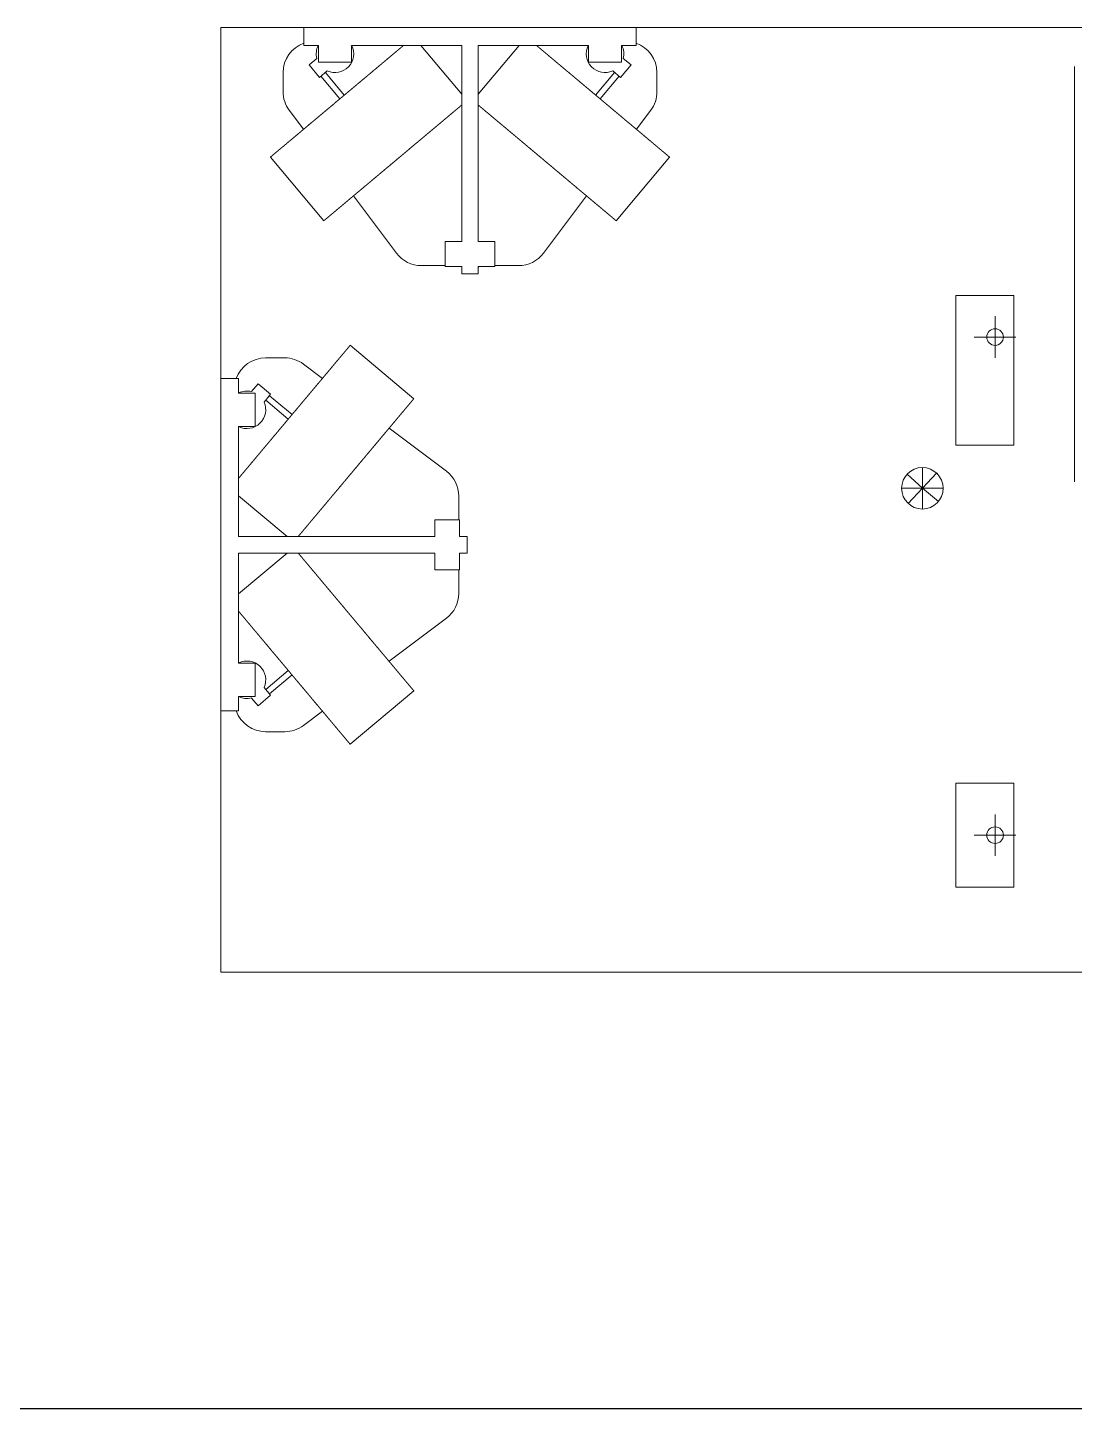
# Model space of a CAD drawing. Header units: millimetres. Extents: x 3056 to 110866, y 16649 to 58349.
# Drawn here: x 48991 to 51511, y 16649 to 19973 of the extents above; entities that cross this region are included whole.
import ezdxf

# ---------------------------------------------------------------- set-up
doc = ezdxf.new("R2010")
doc.units = ezdxf.units.MM
doc.layers.add('1', color=7, linetype='Continuous', true_color=0xffffff)

msp = doc.modelspace()

# ---------------------------------------------------------------- linework, layer by layer
at = {"layer": '1', "color": 80, "linetype": 'Continuous', "lineweight": 13}
for p, q in [((49456.5, 17699.3), (49456.5, 19973.3)), ((49456.5, 17699.3), (49456.5, 19973.3)), ((49456.5, 19973.3), (55083.5, 19973.3)), ((49456.5, 19973.3), (55083.5, 19973.3)), ((49656.5, 19973.3), (49656.5, 19930.3)), ((50456.5, 19973.3), (50456.5, 19930.3)), ((49656.5, 19930.3), (49691.5, 19930.3)), ((49691.5, 19930.3), (49691.5, 19890.3)), ((49771.5, 19930.3), (50036.5, 19930.3)), ((49771.5, 19930.3), (49771.5, 19890.3)), ((50036.5, 19813.2), (49938.2, 19930.3)), ((50036.5, 19930.3), (50036.5, 19458.3)), ((50076.5, 19930.3), (50076.5, 19458.3)), ((50174.7, 19930.3), (50076.5, 19813.2)), ((50076.5, 19930.3), (50341.5, 19930.3)), ((50341.5, 19930.3), (50341.5, 19890.3)), ((50421.5, 19930.3), (50421.5, 19890.3)), ((50421.5, 19930.3), (50456.5, 19930.3)), ((49687.6, 19899.1), (49668.9, 19883.4)), ((49694.1, 19853.3), (49668.9, 19883.4)), ((49771.5, 19890.3), (49691.5, 19890.3)), ((50421.5, 19890.3), (50341.5, 19890.3)), ((50418.8, 19853.3), (50444.1, 19883.4)), ((50425.3, 19899.1), (50444.1, 19883.4)), ((49606.5, 19819.3), (49606.5, 19865.3)), ((49712.9, 19869), (49694.1, 19853.3)), ((49697.6, 19856.2), (49743.2, 19801.8)), ((49753.9, 19810.8), (49708.3, 19865.2)), ((50404.7, 19865.2), (50359, 19810.8)), ((50369.7, 19801.8), (50415.4, 19856.2)), ((50400.1, 19869), (50418.8, 19853.3)), ((50506.5, 19865.3), (50506.5, 19819.3)), ((49621.5, 19774.3), (49655.8, 19728.5)), ((50457.1, 19728.5), (50491.5, 19774.3)), ((49576.2, 19661.7), (49704.8, 19508.5)), ((50408.2, 19508.5), (50536.7, 19661.7)), ((49776, 19568.3), (49879.5, 19430.3)), ((50233.5, 19430.3), (50336.9, 19568.3)), ((49996.5, 19458.3), (49996.5, 19398.3)), ((50036.5, 19458.3), (49996.5, 19458.3)), ((50076.5, 19458.3), (50116.5, 19458.3)), ((50116.5, 19458.3), (50116.5, 19398.3)), ((49996.5, 19400.3), (49939.5, 19400.3)), ((50036.5, 19398.3), (49996.5, 19398.3)), ((50036.5, 19398.3), (50036.5, 19380.3)), ((50076.5, 19380.3), (50036.5, 19380.3)), ((50076.5, 19398.3), (50116.5, 19398.3)), ((50076.5, 19398.3), (50076.5, 19380.3)), ((50076.7, 19395.6), (50076.5, 19395.6)), ((50076.7, 19395.6), (50076.7, 19398.3)), ((50173.5, 19400.3), (50116.5, 19400.3)), ((51226, 19328.3), (51226, 18968.3)), ((51366, 19328.3), (51226, 19328.3)), ((51366, 18968.3), (51366, 19328.3)), ((51320.5, 19278.3), (51320.5, 19178.3)), ((51270.5, 19228.3), (51370.5, 19228.3)), ((49921.3, 19080), (49768.1, 19208.6)), ((49564.5, 19178.3), (49610.5, 19178.3)), ((49701.3, 19128.9), (49655.5, 19163.3)), ((49456.5, 19128.3), (49499.5, 19128.3)), ((49499.5, 19093.3), (49499.5, 19128.3)), ((49530.6, 19097.2), (49546.4, 19115.9)), ((49576.5, 19090.7), (49546.4, 19115.9)), ((49499.5, 19093.3), (49539.5, 19093.3)), ((49539.5, 19093.3), (49539.5, 19013.3)), ((49560.7, 19071.9), (49576.5, 19090.7)), ((49628, 19041.6), (49573.6, 19087.2)), ((49564.6, 19076.5), (49619, 19030.8)), ((49499.5, 19013.3), (49539.5, 19013.3)), ((49499.5, 18748.3), (49499.5, 19013.3)), ((49999.5, 18905.3), (49861.5, 19008.8)), ((51226, 18968.3), (51366, 18968.3)), ((51145.5, 18864.3), (51145.5, 18914.3)), ((51145.5, 18864.3), (51109.1, 18898.6)), ((51145.5, 18864.3), (51179.8, 18900.7)), ((51145.5, 18864.3), (51095.5, 18864.3)), ((51145.5, 18864.3), (51111.1, 18827.9)), ((51145.5, 18864.3), (51184.3, 18832.8)), ((51145.5, 18864.3), (51145.5, 18814.3)), ((51145.5, 18864.3), (51195.5, 18864.3)), ((49499.5, 18846.5), (49616.5, 18748.3)), ((50029.5, 18845.3), (50029.5, 18788.3)), ((49971.5, 18788.3), (50031.5, 18788.3)), ((49971.5, 18748.3), (49971.5, 18788.3)), ((50031.5, 18748.3), (50031.5, 18788.3)), ((49499.5, 18748.3), (49971.5, 18748.3)), ((50034.1, 18748.6), (50031.5, 18748.5)), ((50031.5, 18748.3), (50049.5, 18748.3)), ((50034.1, 18748.6), (50034.1, 18748.3)), ((50049.5, 18748.3), (50049.5, 18708.3)), ((49499.5, 18443.3), (49499.5, 18708.3)), ((49616.5, 18708.3), (49499.5, 18610.1)), ((49499.5, 18708.3), (49971.5, 18708.3)), ((49971.5, 18708.3), (49971.5, 18668.3)), ((50031.5, 18708.3), (50049.5, 18708.3)), ((50031.5, 18708.3), (50031.5, 18668.3)), ((49971.5, 18668.3), (50031.5, 18668.3)), ((50029.5, 18668.3), (50029.5, 18611.3)), ((49861.5, 18447.8), (49999.5, 18551.3)), ((49499.5, 18443.3), (49539.5, 18443.3)), ((49539.5, 18443.3), (49539.5, 18363.3)), ((49619, 18425.8), (49564.6, 18380.1)), ((49573.6, 18369.4), (49628, 18415)), ((49560.7, 18384.7), (49576.5, 18365.9)), ((49499.5, 18363.3), (49539.5, 18363.3)), ((49499.5, 18328.3), (49499.5, 18363.3)), ((49530.6, 18359.4), (49546.4, 18340.7)), ((49576.5, 18365.9), (49546.4, 18340.7)), ((49768.1, 18248), (49921.3, 18376.6)), ((49456.5, 18328.3), (49499.5, 18328.3)), ((49655.5, 18293.3), (49701.3, 18327.7)), ((49610.5, 18278.3), (49564.5, 18278.3)), ((51226, 18154.3), (51226, 17904.3)), ((51366, 18154.3), (51226, 18154.3)), ((51366, 17904.3), (51366, 18154.3)), ((51320.5, 18079.3), (51320.5, 17979.3)), ((51270.5, 18029.3), (51370.5, 18029.3)), ((51226, 17904.3), (51366, 17904.3)), ((55083.5, 17699.3), (49456.5, 17699.3)), ((55083.5, 17699.3), (49456.5, 17699.3))]:
    msp.add_line(p, q, dxfattribs=at)
at = {"layer": '1', "color": 143, "linetype": 'Continuous', "lineweight": 25}
msp.add_line((3056.5, 16649.3), (110866.5, 16649.3), dxfattribs=at)
at = {"layer": '1', "color": 143, "linetype": 'Continuous', "lineweight": 13}
msp.add_line((110866.5, 16649.3), (3056.5, 16649.3), dxfattribs=at)
at = {"layer": '1', "color": 43, "linetype": 'Continuous', "lineweight": 13}
msp.add_line((110866.5, 16649.3), (3056.5, 16649.3), dxfattribs=at)
msp.add_line((110866.5, 16649.3), (3056.5, 16649.3), dxfattribs=at)
at = {"layer": '1', "color": 43, "linetype": 'Continuous', "lineweight": 25}
msp.add_line((3056.5, 16649.3), (110866.5, 16649.3), dxfattribs=at)
msp.add_line((3056.5, 16649.3), (110866.5, 16649.3), dxfattribs=at)
at = {"layer": '1', "color": 80, "linetype": 'Continuous', "lineweight": 13}
for centre, radius in [((51320.5, 19228.3), 20), ((51145.5, 18864.3), 50), ((51320.5, 18029.3), 20)]:
    msp.add_circle(centre, radius, dxfattribs=at)
for centre, radius, start, end in [((49681.5, 19865.3), 75, 109.4723, 180), ((49731.5, 19910.3), 45.2, 153.7683, 194.2622), ((49731.5, 19910.3), 45.2, 245.7378, 26.2321), ((50381.5, 19910.3), 45.2, 153.7679, 294.2622), ((50381.5, 19910.3), 45.2, 345.7378, 26.2317), ((50431.5, 19865.3), 75, 0, 70.5277), ((49681.5, 19819.3), 75, 180, 216.8699), ((50431.5, 19819.3), 75, 323.1301, 0), ((49939.5, 19475.3), 75, 216.8699, 270), ((50173.5, 19475.3), 75, 270, 323.1301), ((49564.5, 19103.3), 75, 90, 160.5277), ((49610.5, 19103.3), 75, 53.1301, 90), ((49519.5, 19053.3), 45.2, 75.7378, 116.2317), ((49519.5, 19053.3), 45.2, 243.7679, 24.2622), ((49954.5, 18845.3), 75, 0, 53.1301), ((49954.5, 18611.3), 75, 306.8699, 360), ((49519.5, 18403.3), 45.2, 335.7378, 116.2321), ((49519.5, 18403.3), 45.2, 243.7683, 284.2622), ((49564.5, 18353.3), 75, 199.4723, 270), ((49610.5, 18353.3), 75, 270, 306.8699)]:
    msp.add_arc(centre, radius, start, end, dxfattribs=at)
for points, knots in [([(49896.3, 19930.3), (49894.9, 19929.1), (49893.6, 19928), (49892.1, 19926.8), (49890.7, 19925.6), (49889.2, 19924.3), (49886.1, 19921.7), (49884.5, 19920.4), (49882.9, 19919), (49881.3, 19917.7), (49877.9, 19914.8), (49874.4, 19911.9), (49872.6, 19910.4), (49870.8, 19908.8), (49868.9, 19907.3), (49867, 19905.7), (49865.1, 19904.1), (49863.2, 19902.5), (49859.2, 19899.2), (49855.2, 19895.8), (49853.1, 19894), (49851.1, 19892.3), (49848.9, 19890.5), (49846.8, 19888.8), (49842.5, 19885.1), (49840.3, 19883.3), (49835.8, 19879.5), (49833.6, 19877.6), (49829, 19873.8), (49826.7, 19871.9), (49822, 19867.9), (49817.3, 19863.9), (49814.9, 19861.9), (49812.4, 19859.9), (49810, 19857.9), (49807.6, 19855.8), (49805.1, 19853.8), (49800.2, 19849.6), (49795.2, 19845.4), (49790.2, 19841.2), (49787.6, 19839.1), (49785.1, 19836.9), (49780, 19832.7), (49777.4, 19830.5), (49774.8, 19828.3), (49769.7, 19824), (49767.1, 19821.8), (49764.5, 19819.7), (49759.3, 19815.3), (49754.1, 19810.9), (49751.5, 19808.7), (49748.9, 19806.6), (49746.3, 19804.4), (49743.7, 19802.2), (49738.4, 19797.8), (49733.2, 19793.5), (49728.1, 19789.1), (49722.9, 19784.8), (49720.3, 19782.6), (49717.8, 19780.5), (49715.2, 19778.3), (49710.1, 19774), (49705, 19769.8), (49700, 19765.6), (49697.5, 19763.5), (49692.6, 19759.3), (49690.1, 19757.3), (49687.7, 19755.2), (49682.8, 19751.1), (49680.4, 19749.1), (49678, 19747.1), (49673.3, 19743.2), (49668.6, 19739.2), (49666.4, 19737.3), (49664.1, 19735.4), (49659.6, 19731.6), (49657.4, 19729.8), (49655.1, 19727.9), (49650.8, 19724.3), (49648.7, 19722.5), (49646.6, 19720.7), (49644.5, 19719), (49642.4, 19717.2), (49638.3, 19713.8), (49634.4, 19710.5), (49630.5, 19707.3), (49628.7, 19705.7), (49626.8, 19704.1), (49625, 19702.6), (49621.4, 19699.6), (49619.6, 19698.1), (49616.2, 19695.3), (49613, 19692.5), (49611.4, 19691.2), (49608.3, 19688.6), (49606.8, 19687.3), (49603.9, 19684.9), (49602.5, 19683.7), (49601.1, 19682.6), (49599.8, 19681.5), (49598.5, 19680.4), (49596, 19678.3), (49594.8, 19677.3), (49593.6, 19676.3), (49591.4, 19674.4), (49590.4, 19673.6), (49589.4, 19672.7), (49588.4, 19671.9), (49587.4, 19671.1), (49585.7, 19669.6), (49584, 19668.2), (49583.3, 19667.6), (49582.5, 19667), (49581.9, 19666.4), (49581.2, 19665.9), (49580.6, 19665.4), (49580.1, 19664.9), (49579, 19664.1), (49578.6, 19663.7), (49578.2, 19663.3), (49577.8, 19663), (49577.2, 19662.5), (49576.9, 19662.3), (49576.5, 19661.9), (49576.4, 19661.8), (49576.3, 19661.7), (49576.2, 19661.7), (49576.2, 19661.7)], [0, 0, 0.004297, 0.008585, 0.013093, 0.017594, 0.022302, 0.03192, 0.036818, 0.041921, 0.047017, 0.057596, 0.068541, 0.074203, 0.079856, 0.08568, 0.091512, 0.097502, 0.103501, 0.115829, 0.128462, 0.134938, 0.141405, 0.148027, 0.154642, 0.168161, 0.175045, 0.188962, 0.195984, 0.210266, 0.217522, 0.232139, 0.246979, 0.254439, 0.262005, 0.269562, 0.277213, 0.284855, 0.300322, 0.315927, 0.331666, 0.339598, 0.347521, 0.363486, 0.371518, 0.379537, 0.395669, 0.403756, 0.411854, 0.428087, 0.444351, 0.452488, 0.460634, 0.46877, 0.476916, 0.49318, 0.509415, 0.525612, 0.541748, 0.549779, 0.557803, 0.565796, 0.581719, 0.597524, 0.613223, 0.621029, 0.636502, 0.644167, 0.651824, 0.666965, 0.674439, 0.681924, 0.696671, 0.711215, 0.718372, 0.725519, 0.739597, 0.746495, 0.753405, 0.766957, 0.773588, 0.780228, 0.786711, 0.793205, 0.805871, 0.818235, 0.830268, 0.836117, 0.841959, 0.84764, 0.858803, 0.864302, 0.874919, 0.885166, 0.890091, 0.899747, 0.904477, 0.913533, 0.917861, 0.922177, 0.92629, 0.930394, 0.938192, 0.941866, 0.945547, 0.952459, 0.955685, 0.958921, 0.96193, 0.964927, 0.970478, 0.975568, 0.977868, 0.980179, 0.982248, 0.984315, 0.986149, 0.98798, 0.991157, 0.99251, 0.993852, 0.99496, 0.996924, 0.997784, 0.999011, 0.999377, 0.999753, 0.999871, 1, 1]), ([(50536.7, 19661.7), (50536.7, 19661.7), (50536.7, 19661.7), (50536.4, 19661.9), (50536.2, 19662.1), (50536, 19662.3), (50535.8, 19662.5), (50535.1, 19663), (50534.8, 19663.3), (50534.3, 19663.7), (50533.9, 19664.1), (50533.4, 19664.5), (50532.9, 19664.9), (50532.3, 19665.4), (50531.7, 19665.9), (50531.1, 19666.4), (50529.7, 19667.6), (50528.9, 19668.2), (50528.1, 19668.9), (50527.3, 19669.6), (50525.5, 19671.1), (50523.6, 19672.7), (50522.6, 19673.6), (50521.5, 19674.4), (50519.3, 19676.3), (50518.1, 19677.3), (50515.7, 19679.3), (50514.5, 19680.4), (50513.1, 19681.5), (50511.8, 19682.6), (50510.4, 19683.7), (50509.1, 19684.9), (50506.2, 19687.3), (50504.6, 19688.6), (50501.6, 19691.2), (50500, 19692.5), (50496.7, 19695.3), (50495, 19696.7), (50493.3, 19698.1), (50491.5, 19699.6), (50489.8, 19701.1), (50486.1, 19704.1), (50482.4, 19707.3), (50480.5, 19708.9), (50478.6, 19710.5), (50474.6, 19713.8), (50472.6, 19715.5), (50468.5, 19719), (50466.4, 19720.7), (50464.3, 19722.5), (50462.1, 19724.3), (50460, 19726.1), (50457.8, 19727.9), (50453.4, 19731.6), (50451.1, 19733.5), (50448.9, 19735.4), (50444.3, 19739.2), (50442, 19741.2), (50437.3, 19745.1), (50434.9, 19747.1), (50430.1, 19751.1), (50427.7, 19753.2), (50425.3, 19755.2), (50420.4, 19759.3), (50415.4, 19763.5), (50412.9, 19765.6), (50410.4, 19767.7), (50405.4, 19771.9), (50402.8, 19774), (50397.7, 19778.3), (50392.6, 19782.6), (50390, 19784.8), (50387.5, 19786.9), (50382.3, 19791.3), (50379.7, 19793.5), (50377.1, 19795.6), (50374.5, 19797.8), (50369.3, 19802.2), (50366.7, 19804.4), (50364.1, 19806.6), (50361.5, 19808.7), (50358.9, 19810.9), (50356.3, 19813.1), (50353.7, 19815.3), (50348.5, 19819.7), (50345.9, 19821.8), (50340.7, 19826.2), (50338.1, 19828.3), (50335.5, 19830.5), (50333, 19832.7), (50327.9, 19836.9), (50322.8, 19841.2), (50317.8, 19845.4), (50312.8, 19849.6), (50310.3, 19851.7), (50305.4, 19855.8), (50302.9, 19857.9), (50300.5, 19859.9), (50298.1, 19861.9), (50293.3, 19866), (50290.9, 19867.9), (50288.6, 19869.9), (50283.9, 19873.8), (50279.4, 19877.6), (50277.1, 19879.5), (50272.7, 19883.3), (50270.4, 19885.1), (50266.1, 19888.8), (50261.9, 19892.3), (50259.8, 19894), (50257.7, 19895.8), (50255.7, 19897.5), (50251.7, 19900.8), (50249.8, 19902.5), (50245.9, 19905.7), (50244, 19907.3), (50240.4, 19910.4), (50238.6, 19911.9), (50235.1, 19914.8), (50231.7, 19917.7), (50230, 19919), (50228.4, 19920.4), (50225.3, 19923), (50223.8, 19924.3), (50220.8, 19926.8), (50218, 19929.1), (50216.6, 19930.3)], [0, 0, 0.000119, 0.000247, 0.000979, 0.001602, 0.002216, 0.003076, 0.00504, 0.006139, 0.00749, 0.008833, 0.010431, 0.01202, 0.013851, 0.015675, 0.017752, 0.022122, 0.024433, 0.026976, 0.029513, 0.035063, 0.041079, 0.044305, 0.047541, 0.054453, 0.058125, 0.065707, 0.069596, 0.07371, 0.077813, 0.082139, 0.086458, 0.095514, 0.100244, 0.109899, 0.114825, 0.125071, 0.130379, 0.135698, 0.141187, 0.146689, 0.158031, 0.169732, 0.17575, 0.181755, 0.194119, 0.200461, 0.213279, 0.219772, 0.226402, 0.233043, 0.23981, 0.246586, 0.260403, 0.267431, 0.274472, 0.288786, 0.296047, 0.310692, 0.318076, 0.333025, 0.340596, 0.348176, 0.363489, 0.378962, 0.386777, 0.394583, 0.410347, 0.418282, 0.434204, 0.450221, 0.458252, 0.466321, 0.482487, 0.490575, 0.498701, 0.50682, 0.523084, 0.531221, 0.539366, 0.547503, 0.555649, 0.563771, 0.571903, 0.588136, 0.596235, 0.612396, 0.620453, 0.628482, 0.636504, 0.65247, 0.668334, 0.684073, 0.699678, 0.707401, 0.722787, 0.730429, 0.737995, 0.745552, 0.760491, 0.767852, 0.77522, 0.789734, 0.804016, 0.811029, 0.824945, 0.831839, 0.845358, 0.858586, 0.865062, 0.871529, 0.877855, 0.890325, 0.896489, 0.908489, 0.91431, 0.925797, 0.931449, 0.942394, 0.952973, 0.958079, 0.963173, 0.972988, 0.977688, 0.986907, 0.995703, 1, 1]), ([(51511.5, 19879.9), (51511.5, 19879.8), (51511.5, 19879.5), (51511.5, 19879.3), (51511.5, 19878.6), (51511.5, 19877.8), (51511.5, 19876.8), (51511.5, 19875.5), (51511.5, 19874.1), (51511.5, 19873.3), (51511.5, 19871.5), (51511.5, 19869.6), (51511.5, 19867.4), (51511.5, 19865), (51511.5, 19863.8), (51511.5, 19861.1), (51511.5, 19858.2), (51511.5, 19855.1), (51511.5, 19851.9), (51511.5, 19848.4), (51511.5, 19844.7), (51511.5, 19840.9), (51511.5, 19836.8), (51511.5, 19832.6), (51511.5, 19828.2), (51511.5, 19823.6), (51511.5, 19818.8), (51511.5, 19813.8), (51511.5, 19808.6), (51511.5, 19803.3), (51511.5, 19797.8), (51511.5, 19792.1), (51511.5, 19789.2), (51511.5, 19783.3), (51511.5, 19777.1), (51511.5, 19770.9), (51511.5, 19764.4), (51511.5, 19761.1), (51511.5, 19754.4), (51511.5, 19747.6), (51511.5, 19740.6), (51511.5, 19737.1), (51511.5, 19729.9), (51511.5, 19722.5), (51511.5, 19715), (51511.5, 19707.4), (51511.5, 19699.6), (51511.5, 19691.7), (51511.5, 19683.7), (51511.5, 19675.5), (51511.5, 19671.3), (51511.5, 19663), (51511.5, 19654.5), (51511.5, 19645.9), (51511.5, 19637.3), (51511.5, 19628.5), (51511.5, 19619.6), (51511.5, 19610.6), (51511.5, 19601.5), (51511.5, 19592.3), (51511.5, 19583), (51511.5, 19573.6), (51511.5, 19564.2), (51511.5, 19554.7), (51511.5, 19545.1), (51511.5, 19535.4), (51511.5, 19530.6), (51511.5, 19520.8), (51511.5, 19511), (51511.5, 19501.1), (51511.5, 19491.2), (51511.5, 19481.2), (51511.5, 19471.2), (51511.5, 19461.2), (51511.5, 19451.1), (51511.5, 19441), (51511.5, 19430.9), (51511.5, 19420.7), (51511.5, 19410.5), (51511.5, 19400.3), (51511.5, 19390.1), (51511.5, 19379.9)], [0, 0, 0.000209, 0.000833, 0.001352, 0.002601, 0.004262, 0.006339, 0.008829, 0.011734, 0.013287, 0.016806, 0.020735, 0.025072, 0.029813, 0.032388, 0.037732, 0.043479, 0.049625, 0.056166, 0.063098, 0.070421, 0.078131, 0.086225, 0.0947, 0.10355, 0.112773, 0.122367, 0.132323, 0.142645, 0.153321, 0.164348, 0.175723, 0.181499, 0.193389, 0.205613, 0.218167, 0.23105, 0.237649, 0.251007, 0.264678, 0.278654, 0.285718, 0.300143, 0.314859, 0.329858, 0.345138, 0.36069, 0.37651, 0.392588, 0.408919, 0.417208, 0.433903, 0.450836, 0.467995, 0.485378, 0.502973, 0.520776, 0.538779, 0.556971, 0.575352, 0.593907, 0.612629, 0.631515, 0.650554, 0.669739, 0.689059, 0.698754, 0.718267, 0.737899, 0.757637, 0.777478, 0.797411, 0.81743, 0.837522, 0.857683, 0.877905, 0.898175, 0.91849, 0.938839, 0.959212, 0.979601, 1, 1]), ([(50036.5, 19786.8), (50035.4, 19785.9), (50034.4, 19785.1), (50032.2, 19783.2), (50031, 19782.2), (50029.9, 19781.3), (50027.4, 19779.2), (50026.1, 19778.1), (50024.8, 19777), (50023.4, 19775.8), (50020.6, 19773.5), (50019.1, 19772.2), (50017.6, 19771), (50014.5, 19768.4), (50013, 19767.1), (50009.7, 19764.3), (50006.3, 19761.5), (50004.5, 19760), (50001, 19757), (49999.2, 19755.5), (49997.3, 19753.9), (49993.5, 19750.8), (49991.6, 19749.1), (49987.6, 19745.8), (49985.6, 19744.1), (49981.5, 19740.7), (49979.4, 19739), (49977.3, 19737.2), (49975.2, 19735.4), (49970.9, 19731.8), (49966.5, 19728.1), (49964.2, 19726.2), (49962, 19724.3), (49959.7, 19722.4), (49955.1, 19718.5), (49952.8, 19716.6), (49950.4, 19714.6), (49948, 19712.6), (49945.7, 19710.6), (49943.3, 19708.6), (49940.8, 19706.6), (49938.4, 19704.5), (49936, 19702.5), (49933.5, 19700.4), (49931.1, 19698.3), (49928.6, 19696.3), (49926.1, 19694.2), (49921.1, 19690), (49916, 19685.7), (49913.5, 19683.6), (49910.9, 19681.5), (49908.4, 19679.3), (49905.8, 19677.2), (49903.2, 19675), (49900.6, 19672.8), (49898.1, 19670.7), (49895.5, 19668.5), (49892.9, 19666.3), (49890.3, 19664.1), (49887.7, 19662), (49882.5, 19657.6), (49877.3, 19653.2), (49872.1, 19648.9), (49866.9, 19644.5), (49861.7, 19640.1), (49859.1, 19638), (49856.5, 19635.8), (49853.9, 19633.6), (49848.8, 19629.3), (49846.2, 19627.1), (49841.1, 19622.9), (49838.5, 19620.7), (49836, 19618.6), (49833.5, 19616.5), (49831, 19614.4), (49826, 19610.2), (49821, 19606), (49816.1, 19601.9), (49813.7, 19599.9), (49811.3, 19597.8), (49806.5, 19593.8), (49801.8, 19589.9), (49797.1, 19586), (49794.8, 19584), (49792.5, 19582.1), (49790.3, 19580.2), (49785.8, 19576.5), (49783.6, 19574.6), (49781.5, 19572.8), (49779.3, 19571), (49775, 19567.4), (49770.9, 19564), (49766.8, 19560.6), (49764.9, 19558.9), (49762.9, 19557.2), (49761, 19555.6), (49759, 19554), (49757.2, 19552.4), (49755.3, 19550.9), (49751.7, 19547.8), (49749.9, 19546.4), (49746.5, 19543.5), (49744.8, 19542), (49743.1, 19540.7), (49741.5, 19539.3), (49738.3, 19536.6), (49736.8, 19535.4), (49733.9, 19532.9), (49732.4, 19531.7), (49731, 19530.5), (49729.6, 19529.4), (49727, 19527.1), (49725.8, 19526.1), (49724.5, 19525.1), (49723.3, 19524.1), (49721.1, 19522.2), (49718.9, 19520.4), (49717.9, 19519.5), (49716.9, 19518.7), (49716, 19517.9), (49714.2, 19516.4), (49713.4, 19515.7), (49712.6, 19515), (49711.8, 19514.4), (49711.1, 19513.8), (49709.8, 19512.7), (49709.2, 19512.2), (49708.6, 19511.7), (49708.1, 19511.3), (49707.6, 19510.8), (49707.2, 19510.5), (49706.7, 19510.1), (49706, 19509.5), (49705.7, 19509.3), (49705.5, 19509.1), (49705.3, 19508.9), (49705.1, 19508.7), (49704.8, 19508.5), (49704.8, 19508.5), (49704.8, 19508.5)], [0, 0, 0.003108, 0.006206, 0.012844, 0.016382, 0.01991, 0.027405, 0.031349, 0.035303, 0.039453, 0.047965, 0.052311, 0.056867, 0.066153, 0.070894, 0.08075, 0.090964, 0.096256, 0.106996, 0.112464, 0.118084, 0.129506, 0.135298, 0.147198, 0.153295, 0.165653, 0.171893, 0.178287, 0.184671, 0.197719, 0.211026, 0.217803, 0.224573, 0.231474, 0.24537, 0.252372, 0.259476, 0.266587, 0.273787, 0.280995, 0.288288, 0.29559, 0.302965, 0.310347, 0.3178, 0.325263, 0.332794, 0.347916, 0.363154, 0.37081, 0.378503, 0.386206, 0.393946, 0.401695, 0.409469, 0.41725, 0.425054, 0.432866, 0.440699, 0.448521, 0.464215, 0.479914, 0.495614, 0.511308, 0.526972, 0.534777, 0.54259, 0.550364, 0.565898, 0.573638, 0.589048, 0.596703, 0.604349, 0.611953, 0.619547, 0.63461, 0.649539, 0.664311, 0.671606, 0.67891, 0.693331, 0.707559, 0.721572, 0.728477, 0.735371, 0.742161, 0.7556, 0.762264, 0.768791, 0.775328, 0.788123, 0.800631, 0.812851, 0.818805, 0.824769, 0.830563, 0.836367, 0.842003, 0.847646, 0.858589, 0.863886, 0.874304, 0.879424, 0.884357, 0.889298, 0.898805, 0.903357, 0.912287, 0.916646, 0.920821, 0.924984, 0.932901, 0.936664, 0.940416, 0.943968, 0.950845, 0.95729, 0.960404, 0.963303, 0.966196, 0.971551, 0.973996, 0.976449, 0.97867, 0.980899, 0.984889, 0.986648, 0.988415, 0.989949, 0.99148, 0.992785, 0.99408, 0.996214, 0.997044, 0.997873, 0.998465, 0.999055, 0.999761, 0.999885, 1, 1]), ([(50408.2, 19508.5), (50408.1, 19508.5), (50408.1, 19508.5), (50408, 19508.6), (50407.9, 19508.7), (50407.7, 19508.9), (50407.5, 19509.1), (50407.2, 19509.3), (50406.9, 19509.5), (50406.6, 19509.8), (50406.2, 19510.1), (50405.8, 19510.5), (50405.4, 19510.8), (50404.8, 19511.3), (50404.3, 19511.7), (50403.2, 19512.7), (50401.8, 19513.8), (50401.1, 19514.4), (50400.4, 19515), (50399.6, 19515.7), (50398.7, 19516.4), (50397.9, 19517.1), (50396, 19518.7), (50395, 19519.5), (50394, 19520.4), (50391.9, 19522.2), (50389.6, 19524.1), (50388.4, 19525.1), (50387.2, 19526.1), (50385.9, 19527.1), (50384.6, 19528.2), (50383.3, 19529.4), (50380.5, 19531.7), (50379.1, 19532.9), (50377.6, 19534.1), (50374.6, 19536.6), (50371.5, 19539.3), (50369.8, 19540.7), (50366.5, 19543.5), (50363, 19546.4), (50361.3, 19547.8), (50357.6, 19550.9), (50353.9, 19554), (50350.1, 19557.2), (50348.1, 19558.9), (50344.1, 19562.3), (50342, 19564), (50337.9, 19567.4), (50333.7, 19571), (50331.5, 19572.8), (50329.3, 19574.6), (50327.1, 19576.5), (50324.9, 19578.3), (50320.4, 19582.1), (50318.1, 19584), (50313.5, 19587.9), (50308.8, 19591.8), (50306.5, 19593.8), (50301.7, 19597.8), (50299.3, 19599.9), (50296.8, 19601.9), (50291.9, 19606), (50289.5, 19608.1), (50287, 19610.2), (50284.5, 19612.3), (50282, 19614.4), (50276.9, 19618.6), (50271.9, 19622.9), (50269.3, 19625), (50266.8, 19627.1), (50264.2, 19629.3), (50261.6, 19631.5), (50256.5, 19635.8), (50253.9, 19638), (50248.7, 19642.3), (50246.1, 19644.5), (50240.9, 19648.9), (50235.7, 19653.2), (50233.1, 19655.4), (50230.5, 19657.6), (50227.9, 19659.8), (50222.7, 19664.1), (50217.5, 19668.5), (50214.9, 19670.7), (50209.7, 19675), (50204.6, 19679.3), (50199.5, 19683.6), (50196.9, 19685.7), (50194.4, 19687.9), (50191.9, 19690), (50186.9, 19694.2), (50181.9, 19698.3), (50179.4, 19700.4), (50177, 19702.5), (50174.5, 19704.5), (50172.1, 19706.6), (50169.7, 19708.6), (50167.3, 19710.6), (50164.9, 19712.6), (50162.5, 19714.6), (50157.9, 19718.5), (50155.5, 19720.5), (50151, 19724.3), (50148.7, 19726.2), (50146.5, 19728.1), (50142.1, 19731.8), (50137.7, 19735.4), (50135.6, 19737.2), (50133.5, 19739), (50129.3, 19742.4), (50125.3, 19745.8), (50121.4, 19749.1), (50119.4, 19750.8), (50115.6, 19753.9), (50113.8, 19755.5), (50110.2, 19758.5), (50108.4, 19760), (50106.7, 19761.5), (50105, 19762.9), (50103.3, 19764.3), (50100, 19767.1), (50096.8, 19769.7), (50093.8, 19772.2), (50090.9, 19774.7), (50089.6, 19775.8), (50088.2, 19777), (50086.9, 19778.1), (50085.6, 19779.2), (50084.3, 19780.2), (50081.9, 19782.2), (50079.6, 19784.2), (50078.5, 19785.1), (50077.5, 19785.9), (50076.5, 19786.8)], [0, 0, 0.000124, 0.000239, 0.000592, 0.000955, 0.001545, 0.002136, 0.002965, 0.003795, 0.004863, 0.00592, 0.007224, 0.00852, 0.010052, 0.011585, 0.01512, 0.01911, 0.02133, 0.02356, 0.026004, 0.028459, 0.031126, 0.036706, 0.039596, 0.04272, 0.049165, 0.056041, 0.059584, 0.063345, 0.067099, 0.071056, 0.075025, 0.083354, 0.087722, 0.092083, 0.101204, 0.110711, 0.115643, 0.125705, 0.136123, 0.141421, 0.152364, 0.163633, 0.17524, 0.181195, 0.193268, 0.199379, 0.211887, 0.224681, 0.231209, 0.237745, 0.2444, 0.251067, 0.264629, 0.271532, 0.285434, 0.299563, 0.306678, 0.321099, 0.328394, 0.335698, 0.350471, 0.357935, 0.36539, 0.372931, 0.380462, 0.395651, 0.410962, 0.418657, 0.426362, 0.434111, 0.441853, 0.457419, 0.465223, 0.480868, 0.488692, 0.504386, 0.520087, 0.527935, 0.535794, 0.543633, 0.55931, 0.574946, 0.58275, 0.598315, 0.613794, 0.6292, 0.636846, 0.644499, 0.652093, 0.667215, 0.6822, 0.689662, 0.697035, 0.704419, 0.711712, 0.719014, 0.726213, 0.733422, 0.740524, 0.75464, 0.761644, 0.775427, 0.782207, 0.788974, 0.802281, 0.815329, 0.821723, 0.828107, 0.840609, 0.852802, 0.864702, 0.870494, 0.881916, 0.887546, 0.89846, 0.903754, 0.909036, 0.914152, 0.919259, 0.929116, 0.938594, 0.947689, 0.956397, 0.960547, 0.964707, 0.968651, 0.972605, 0.976343, 0.983628, 0.990476, 0.993794, 0.996901, 1, 1]), ([(51511.5, 19379.9), (51511.5, 19374.8), (51511.5, 19364.6), (51511.5, 19354.5), (51511.5, 19344.3), (51511.5, 19334.1), (51511.5, 19324), (51511.5, 19313.8), (51511.5, 19303.7), (51511.5, 19293.7), (51511.5, 19283.7), (51511.5, 19273.7), (51511.5, 19263.7), (51511.5, 19253.8), (51511.5, 19244), (51511.5, 19234.2), (51511.5, 19224.5), (51511.5, 19214.8), (51511.5, 19205.2), (51511.5, 19195.7), (51511.5, 19186.3), (51511.5, 19176.9), (51511.5, 19167.6), (51511.5, 19158.4), (51511.5, 19149.3), (51511.5, 19140.3), (51511.5, 19131.4), (51511.5, 19122.6), (51511.5, 19113.9), (51511.5, 19105.4), (51511.5, 19096.9), (51511.5, 19088.5), (51511.5, 19080.3), (51511.5, 19072.2), (51511.5, 19064.2), (51511.5, 19056.4), (51511.5, 19048.7), (51511.5, 19041.1), (51511.5, 19033.7), (51511.5, 19030), (51511.5, 19022.8), (51511.5, 19015.7), (51511.5, 19012.3), (51511.5, 19005.5), (51511.5, 18998.8), (51511.5, 18992.3), (51511.5, 18989), (51511.5, 18982.8), (51511.5, 18976.6), (51511.5, 18970.7), (51511.5, 18964.9), (51511.5, 18959.3), (51511.5, 18953.9), (51511.5, 18948.6), (51511.5, 18943.6), (51511.5, 18938.7), (51511.5, 18934), (51511.5, 18929.5), (51511.5, 18925.1), (51511.5, 18921), (51511.5, 18917), (51511.5, 18913.3), (51511.5, 18909.7), (51511.5, 18908), (51511.5, 18904.8), (51511.5, 18901.7), (51511.5, 18898.8), (51511.5, 18896.1), (51511.5, 18893.7), (51511.5, 18891.4), (51511.5, 18889.3), (51511.5, 18887.5), (51511.5, 18885.8), (51511.5, 18884.4), (51511.5, 18883.1), (51511.5, 18882.1), (51511.5, 18881.2), (51511.5, 18880.6), (51511.5, 18880.2), (51511.5, 18880), (51511.5, 18879.9)], [0, 0, 0.0102, 0.030594, 0.050975, 0.071334, 0.091665, 0.111958, 0.132204, 0.152395, 0.172524, 0.19258, 0.212553, 0.232442, 0.252232, 0.271917, 0.291489, 0.310941, 0.330261, 0.349446, 0.368485, 0.387368, 0.406093, 0.424648, 0.443026, 0.461221, 0.479224, 0.497027, 0.514622, 0.532003, 0.549164, 0.566097, 0.582792, 0.599246, 0.61545, 0.631399, 0.647083, 0.6625, 0.67764, 0.692499, 0.699857, 0.714282, 0.728408, 0.735322, 0.74899, 0.762349, 0.77539, 0.78183, 0.794387, 0.806611, 0.818501, 0.83005, 0.841253, 0.852106, 0.862605, 0.872743, 0.88252, 0.891928, 0.900967, 0.909632, 0.917916, 0.925819, 0.933336, 0.940463, 0.943834, 0.950375, 0.956518, 0.962265, 0.967612, 0.972555, 0.977095, 0.981228, 0.984951, 0.988266, 0.991168, 0.993661, 0.995738, 0.997399, 0.998648, 0.999479, 0.999894, 1, 1]), ([(49768.1, 19208.6), (49768.1, 19208.5), (49768, 19208.5), (49767.9, 19208.4), (49767.8, 19208.2), (49767.7, 19208.1), (49767.5, 19207.9), (49767.3, 19207.6), (49767, 19207.3), (49766.4, 19206.6), (49766.1, 19206.2), (49765.7, 19205.7), (49765.3, 19205.2), (49764.9, 19204.7), (49763.9, 19203.5), (49762.8, 19202.2), (49761.5, 19200.7), (49760.2, 19199.1), (49758.7, 19197.3), (49757.9, 19196.4), (49757.1, 19195.4), (49755.3, 19193.3), (49754.4, 19192.2), (49753.5, 19191.1), (49752.5, 19190), (49751.5, 19188.8), (49750.4, 19187.5), (49748.3, 19185), (49746, 19182.3), (49744.9, 19180.9), (49743.6, 19179.4), (49742.4, 19178), (49741.2, 19176.5), (49739.9, 19175), (49737.2, 19171.8), (49734.5, 19168.5), (49733.1, 19166.8), (49731.6, 19165.1), (49728.7, 19161.6), (49725.6, 19158), (49722.5, 19154.2), (49719.3, 19150.4), (49715.9, 19146.4), (49714.2, 19144.4), (49710.8, 19140.3), (49707.3, 19136.1), (49705.5, 19134), (49701.9, 19129.6), (49700, 19127.4), (49696.3, 19123), (49694.4, 19120.7), (49690.5, 19116.1), (49686.6, 19111.5), (49684.6, 19109.1), (49682.7, 19106.7), (49680.6, 19104.3), (49678.6, 19102), (49676.6, 19099.5), (49674.6, 19097.1), (49672.5, 19094.7), (49668.4, 19089.7), (49666.3, 19087.2), (49664.2, 19084.7), (49662.1, 19082.2), (49657.9, 19077.2), (49655.7, 19074.7), (49651.5, 19069.6), (49649.3, 19067), (49647.2, 19064.4), (49645, 19061.9), (49642.8, 19059.3), (49640.7, 19056.7), (49636.3, 19051.5), (49634.1, 19048.9), (49629.8, 19043.7), (49627.6, 19041.1), (49625.4, 19038.5), (49623.2, 19035.9), (49618.8, 19030.7), (49614.5, 19025.5), (49610.1, 19020.3), (49605.8, 19015.1), (49601.4, 19009.9), (49599.3, 19007.4), (49595, 19002.2), (49592.8, 18999.7), (49590.7, 18997.2), (49588.6, 18994.6), (49586.5, 18992.1), (49582.2, 18987.1), (49580.1, 18984.6), (49576, 18979.6), (49573.9, 18977.2), (49569.9, 18972.3), (49567.8, 18969.9), (49563.8, 18965.1), (49559.9, 18960.4), (49557.9, 18958.1), (49556, 18955.8), (49554, 18953.5), (49552.1, 18951.2), (49550.2, 18948.9), (49548.3, 18946.7), (49546.5, 18944.5), (49544.6, 18942.3), (49542.8, 18940.1), (49539.2, 18935.8), (49537.5, 18933.7), (49535.7, 18931.6), (49534, 18929.6), (49530.6, 18925.5), (49528.9, 18923.5), (49525.7, 18919.7), (49524.1, 18917.7), (49520.9, 18914), (49517.9, 18910.4), (49516.4, 18908.6), (49515, 18906.9), (49513.5, 18905.2), (49512.1, 18903.5), (49509.4, 18900.2), (49506.7, 18897.1), (49504.2, 18894.1), (49503, 18892.6), (49501.8, 18891.2), (49499.5, 18888.4)], [0, 0, 0.000122, 0.000241, 0.000614, 0.000984, 0.001598, 0.002209, 0.003074, 0.003937, 0.006143, 0.007487, 0.00884, 0.010424, 0.012017, 0.01568, 0.019819, 0.02443, 0.029513, 0.035066, 0.038066, 0.041074, 0.047537, 0.050999, 0.054451, 0.058132, 0.061804, 0.065702, 0.073713, 0.082135, 0.08646, 0.09099, 0.09551, 0.100248, 0.104978, 0.11483, 0.125074, 0.13038, 0.135694, 0.146687, 0.158034, 0.169732, 0.181757, 0.194122, 0.200455, 0.213287, 0.22641, 0.233037, 0.246587, 0.253499, 0.267436, 0.274477, 0.288782, 0.303321, 0.310696, 0.318077, 0.325549, 0.333029, 0.3406, 0.348177, 0.355828, 0.371229, 0.378968, 0.386777, 0.394592, 0.410348, 0.418277, 0.434205, 0.44219, 0.450223, 0.458247, 0.466321, 0.474384, 0.490576, 0.498703, 0.514956, 0.523082, 0.531229, 0.539366, 0.555644, 0.57191, 0.588143, 0.604333, 0.620456, 0.628487, 0.644491, 0.652471, 0.660405, 0.66833, 0.676204, 0.691873, 0.699683, 0.715137, 0.722792, 0.738, 0.745553, 0.760487, 0.775219, 0.782473, 0.789735, 0.796872, 0.804017, 0.811035, 0.818061, 0.824947, 0.831838, 0.838598, 0.851972, 0.858592, 0.865068, 0.871533, 0.884177, 0.890332, 0.902497, 0.90849, 0.920148, 0.931455, 0.936931, 0.942396, 0.94769, 0.952976, 0.963177, 0.972988, 0.982403, 0.98691, 0.991409, 1, 1]), ([(49921.3, 19080), (49921.3, 19080), (49921.2, 19079.9), (49921.1, 19079.8), (49921, 19079.7), (49920.9, 19079.5), (49920.7, 19079.3), (49920.2, 19078.7), (49919.6, 19078), (49919.3, 19077.6), (49918.9, 19077.2), (49918.5, 19076.7), (49918.1, 19076.2), (49917.6, 19075.6), (49917.1, 19075), (49916.5, 19074.3), (49915.4, 19072.9), (49914.7, 19072.2), (49913.4, 19070.6), (49912.6, 19069.7), (49911.1, 19067.8), (49910.3, 19066.9), (49908.5, 19064.8), (49906.7, 19062.6), (49905.7, 19061.4), (49904.7, 19060.2), (49903.7, 19059), (49902.6, 19057.7), (49901.5, 19056.4), (49900.4, 19055.1), (49898.1, 19052.4), (49896.9, 19050.9), (49895.7, 19049.5), (49893.1, 19046.4), (49891.8, 19044.9), (49889.1, 19041.6), (49887.7, 19040), (49886.3, 19038.3), (49884.9, 19036.6), (49883.4, 19034.9), (49881.9, 19033.1), (49878.9, 19029.5), (49877.3, 19027.6), (49875.8, 19025.7), (49872.5, 19021.9), (49870.9, 19019.9), (49867.5, 19015.9), (49865.8, 19013.9), (49862.3, 19009.7), (49860.5, 19007.6), (49858.8, 19005.5), (49856.9, 19003.3), (49855.1, 19001.1), (49851.4, 18996.7), (49847.6, 18992.2), (49843.8, 18987.7), (49841.9, 18985.3), (49839.9, 18983), (49835.9, 18978.3), (49833.9, 18975.9), (49829.9, 18971.1), (49825.8, 18966.2), (49823.8, 18963.8), (49821.7, 18961.3), (49819.6, 18958.8), (49815.4, 18953.8), (49811.2, 18948.8), (49809, 18946.2), (49806.9, 18943.7), (49804.8, 18941.1), (49800.5, 18936), (49798.3, 18933.4), (49796.2, 18930.9), (49791.8, 18925.7), (49789.6, 18923.1), (49785.3, 18917.9), (49783.1, 18915.3), (49778.7, 18910.1), (49774.4, 18904.9), (49772.2, 18902.3), (49770, 18899.7), (49765.6, 18894.5), (49763.4, 18891.9), (49759.1, 18886.7), (49754.8, 18881.5), (49752.6, 18879), (49750.5, 18876.4), (49746.2, 18871.3), (49741.9, 18866.2), (49739.8, 18863.7), (49737.7, 18861.2), (49733.5, 18856.2), (49731.4, 18853.7), (49729.3, 18851.2), (49727.3, 18848.8), (49723.2, 18843.9), (49719.2, 18839.1), (49717.2, 18836.7), (49715.2, 18834.4), (49711.3, 18829.7), (49709.3, 18827.4), (49707.4, 18825.1), (49703.6, 18820.5), (49701.7, 18818.3), (49699.8, 18816.1), (49696.2, 18811.7), (49694.4, 18809.6), (49690.8, 18805.3), (49689.1, 18803.2), (49687.3, 18801.2), (49683.9, 18797.1), (49682.3, 18795.2), (49679, 18791.3), (49677.4, 18789.3), (49674.3, 18785.6), (49672.7, 18783.8), (49671.2, 18782), (49668.3, 18778.5), (49666.9, 18776.8), (49664.1, 18773.5), (49662.7, 18771.8), (49660.1, 18768.7), (49658.8, 18767.2), (49657.5, 18765.7), (49655.1, 18762.8), (49653.9, 18761.4), (49652.8, 18760), (49651.7, 18758.7), (49649.6, 18756.1), (49648.5, 18754.9), (49646.5, 18752.6), (49645.6, 18751.5), (49644.7, 18750.4), (49643, 18748.3)], [0, 0, 0.000117, 0.000241, 0.000593, 0.00095, 0.001542, 0.002132, 0.003797, 0.005927, 0.007224, 0.008519, 0.010056, 0.011591, 0.013351, 0.015116, 0.017113, 0.021331, 0.023556, 0.028459, 0.031129, 0.036708, 0.039601, 0.045833, 0.052494, 0.056043, 0.059585, 0.063345, 0.067097, 0.071063, 0.075023, 0.083353, 0.08772, 0.092082, 0.101202, 0.105956, 0.115647, 0.120579, 0.125705, 0.130823, 0.136123, 0.141415, 0.152361, 0.157996, 0.163636, 0.175236, 0.181199, 0.193262, 0.199376, 0.211887, 0.218281, 0.224682, 0.23121, 0.237743, 0.251059, 0.26463, 0.27843, 0.285441, 0.292446, 0.30667, 0.313887, 0.328397, 0.343087, 0.350469, 0.357935, 0.365393, 0.380457, 0.395656, 0.403305, 0.410962, 0.418663, 0.434108, 0.441858, 0.449637, 0.465227, 0.473038, 0.488699, 0.496539, 0.512239, 0.527944, 0.535795, 0.543635, 0.559313, 0.567136, 0.582756, 0.598311, 0.606053, 0.613801, 0.6292, 0.644496, 0.652094, 0.659682, 0.674741, 0.682197, 0.689661, 0.697041, 0.711718, 0.726219, 0.733425, 0.740526, 0.754643, 0.761643, 0.768539, 0.7822, 0.78898, 0.795636, 0.80881, 0.815333, 0.828111, 0.83436, 0.840604, 0.852807, 0.858757, 0.870502, 0.876288, 0.887543, 0.893002, 0.898468, 0.909042, 0.914154, 0.924184, 0.929117, 0.938592, 0.943145, 0.947693, 0.9564, 0.960549, 0.964708, 0.968651, 0.976347, 0.980092, 0.987162, 0.990476, 0.993797, 1, 1]), ([(49643, 18708.3), (49644.7, 18706.2), (49646.5, 18704), (49647.5, 18702.9), (49649.6, 18700.4), (49650.6, 18699.2), (49652.8, 18696.6), (49653.9, 18695.2), (49655.1, 18693.8), (49657.5, 18690.9), (49658.8, 18689.4), (49660.1, 18687.9), (49662.7, 18684.8), (49665.5, 18681.5), (49668.3, 18678.1), (49669.8, 18676.3), (49671.2, 18674.6), (49672.8, 18672.8), (49674.3, 18671), (49675.9, 18669.1), (49677.4, 18667.2), (49680.7, 18663.4), (49684, 18659.4), (49685.7, 18657.4), (49687.4, 18655.4), (49690.9, 18651.2), (49692.6, 18649.1), (49694.4, 18647), (49696.2, 18644.8), (49698, 18642.6), (49701.8, 18638.2), (49705.5, 18633.7), (49709.4, 18629.2), (49711.3, 18626.8), (49713.3, 18624.5), (49715.3, 18622.1), (49719.2, 18617.4), (49721.3, 18615), (49725.3, 18610.2), (49727.4, 18607.7), (49729.4, 18605.2), (49733.6, 18600.3), (49737.8, 18595.3), (49742, 18590.3), (49746.3, 18585.2), (49750.6, 18580.1), (49754.9, 18574.9), (49757, 18572.3), (49759.2, 18569.8), (49763.6, 18564.6), (49765.7, 18562), (49770.1, 18556.8), (49772.3, 18554.2), (49774.5, 18551.6), (49776.7, 18548.9)], [0, 0, 0.012916, 0.026756, 0.034113, 0.049272, 0.057073, 0.073531, 0.082177, 0.090835, 0.108969, 0.118457, 0.127923, 0.147694, 0.168212, 0.189506, 0.200533, 0.211544, 0.222932, 0.234299, 0.24604, 0.257764, 0.281901, 0.306689, 0.319413, 0.332125, 0.358163, 0.371472, 0.384792, 0.39838, 0.41198, 0.439698, 0.467947, 0.496675, 0.511274, 0.525856, 0.540679, 0.570496, 0.585518, 0.615922, 0.631305, 0.646677, 0.67777, 0.709131, 0.740784, 0.772671, 0.804745, 0.837025, 0.853223, 0.869437, 0.901975, 0.918285, 0.950936, 0.967277, 0.983633, 1, 1]), ([(49499.5, 18568.2), (49500.6, 18566.8), (49501.8, 18565.4), (49504.2, 18562.5), (49505.5, 18561), (49508.1, 18557.9), (49509.4, 18556.4), (49510.8, 18554.7), (49512.1, 18553.1), (49515, 18549.7), (49516.4, 18547.9), (49517.9, 18546.2), (49519.4, 18544.4), (49521, 18542.5), (49522.5, 18540.7), (49524.1, 18538.8), (49527.3, 18535), (49529, 18533), (49530.6, 18531), (49532.3, 18529), (49534, 18527), (49537.5, 18522.8), (49541.1, 18518.6), (49542.9, 18516.4), (49546.6, 18512), (49548.4, 18509.8), (49552.2, 18505.3), (49556.1, 18500.7), (49558, 18498.4), (49560, 18496), (49562, 18493.7), (49563.9, 18491.3), (49568, 18486.5), (49570, 18484.1), (49572, 18481.7), (49576.2, 18476.8), (49578.2, 18474.3), (49582.4, 18469.3), (49586.6, 18464.3), (49588.8, 18461.8), (49593, 18456.7), (49597.3, 18451.5), (49599.5, 18449), (49601.6, 18446.4), (49606, 18441.2), (49608.2, 18438.6), (49610.3, 18436), (49614.7, 18430.8), (49616.9, 18428.2), (49619.1, 18425.6), (49623.5, 18420.4)], [0, 0, 0.009336, 0.018649, 0.038199, 0.048425, 0.069271, 0.079926, 0.090991, 0.102069, 0.125031, 0.13691, 0.148801, 0.161065, 0.173346, 0.185989, 0.198649, 0.224688, 0.238056, 0.251441, 0.265155, 0.278882, 0.306975, 0.335724, 0.350383, 0.380033, 0.395001, 0.425479, 0.456479, 0.47225, 0.488003, 0.503998, 0.519976, 0.552405, 0.568829, 0.58523, 0.61844, 0.635237, 0.668953, 0.702975, 0.72007, 0.754487, 0.789142, 0.80656, 0.823995, 0.858996, 0.876574, 0.894129, 0.929372, 0.947027, 0.964669, 1, 1]), ([(49776.7, 18548.9), (49778.9, 18546.3), (49781, 18543.7), (49783.2, 18541.1), (49785.4, 18538.5), (49787.6, 18535.9), (49789.8, 18533.4), (49791.9, 18530.8), (49794.1, 18528.2), (49796.3, 18525.6), (49800.6, 18520.4), (49802.7, 18517.9), (49807, 18512.8), (49809.2, 18510.2), (49811.3, 18507.7), (49815.5, 18502.7), (49819.7, 18497.7), (49823.8, 18492.7), (49825.9, 18490.3), (49828, 18487.8), (49830, 18485.4), (49834, 18480.6), (49838, 18475.9), (49840, 18473.5), (49841.9, 18471.2), (49843.9, 18468.8), (49845.8, 18466.6), (49847.7, 18464.3), (49849.6, 18462), (49851.5, 18459.8), (49853.3, 18457.6), (49857, 18453.2), (49858.8, 18451), (49862.4, 18446.8), (49864.1, 18444.7), (49865.9, 18442.7), (49867.6, 18440.6), (49869.3, 18438.6), (49870.9, 18436.6), (49874.2, 18432.7), (49875.8, 18430.8), (49877.4, 18428.9), (49880.5, 18425.3), (49882, 18423.4), (49884.9, 18419.9), (49886.3, 18418.2), (49887.8, 18416.5), (49890.5, 18413.3), (49893.2, 18410.1), (49894.4, 18408.6), (49895.7, 18407.1), (49896.9, 18405.7), (49898.1, 18404.2), (49899.3, 18402.8), (49900.4, 18401.4), (49901.5, 18400.1), (49902.6, 18398.8), (49904.7, 18396.3), (49905.7, 18395.2), (49906.7, 18394), (49908.6, 18391.8), (49909.4, 18390.7), (49910.3, 18389.7), (49911.1, 18388.7), (49911.9, 18387.8), (49912.6, 18386.9), (49914.1, 18385.2), (49914.7, 18384.4), (49916, 18382.9), (49917.1, 18381.6), (49917.6, 18381), (49918.1, 18380.4), (49918.5, 18379.9), (49918.9, 18379.4), (49919.3, 18379), (49919.7, 18378.6), (49919.9, 18378.2), (49920.2, 18377.8), (49920.5, 18377.6), (49920.7, 18377.3), (49920.9, 18377.1), (49921, 18376.9), (49921.1, 18376.8), (49921.2, 18376.7), (49921.3, 18376.6), (49921.3, 18376.6)], [0, 0, 0.015107, 0.030195, 0.045294, 0.060377, 0.075443, 0.090493, 0.10552, 0.120533, 0.135494, 0.165356, 0.180246, 0.209877, 0.224593, 0.23932, 0.26853, 0.297502, 0.326194, 0.340397, 0.35461, 0.368638, 0.396549, 0.424093, 0.437758, 0.451246, 0.464718, 0.477989, 0.491249, 0.504298, 0.517332, 0.530136, 0.555498, 0.568067, 0.592662, 0.604693, 0.61671, 0.628458, 0.640217, 0.651673, 0.67428, 0.685421, 0.69627, 0.717618, 0.728143, 0.748502, 0.758343, 0.768203, 0.787177, 0.805455, 0.814212, 0.822984, 0.831369, 0.839769, 0.847766, 0.855775, 0.863392, 0.871019, 0.885448, 0.892274, 0.899086, 0.911899, 0.917891, 0.923868, 0.929451, 0.935015, 0.940149, 0.950014, 0.954714, 0.963269, 0.970943, 0.974325, 0.977722, 0.980676, 0.983615, 0.986122, 0.988618, 0.990667, 0.992712, 0.994299, 0.995896, 0.997036, 0.998171, 0.998864, 0.999537, 0.999774, 1, 1]), ([(49623.5, 18420.4), (49625.6, 18417.8), (49627.8, 18415.2), (49630, 18412.6), (49632.2, 18410), (49634.4, 18407.4), (49636.5, 18404.8), (49638.7, 18402.2), (49640.9, 18399.6), (49645.2, 18394.5), (49647.4, 18391.9), (49649.5, 18389.3), (49651.7, 18386.8), (49655.9, 18381.7), (49658.1, 18379.1), (49662.3, 18374.1), (49666.5, 18369.1), (49670.6, 18364.2), (49672.7, 18361.7), (49674.7, 18359.3), (49676.8, 18356.9), (49678.8, 18354.4), (49682.8, 18349.7), (49686.8, 18344.9), (49690.7, 18340.3), (49692.6, 18338), (49694.5, 18335.7), (49696.4, 18333.5), (49698.3, 18331.2), (49702, 18326.8), (49703.8, 18324.6), (49707.4, 18320.4), (49709.2, 18318.2), (49712.7, 18314.1), (49716.1, 18310), (49717.7, 18308.1), (49721, 18304.2), (49722.6, 18302.3), (49724.2, 18300.4), (49727.2, 18296.7), (49728.8, 18294.9), (49730.2, 18293.1), (49731.7, 18291.4), (49734.6, 18288), (49735.9, 18286.3), (49737.3, 18284.7), (49738.6, 18283.1), (49740, 18281.6), (49741.2, 18280.1), (49742.5, 18278.5), (49743.7, 18277.1), (49744.9, 18275.6), (49746.1, 18274.3), (49747.2, 18272.9), (49748.3, 18271.6), (49749.4, 18270.3), (49751.5, 18267.8), (49752.5, 18266.6), (49753.5, 18265.4), (49755.3, 18263.2), (49757.1, 18261.2), (49758.7, 18259.2), (49759.4, 18258.3), (49760.2, 18257.5), (49761.5, 18255.8), (49762.2, 18255.1), (49763.3, 18253.7), (49764.4, 18252.5), (49764.9, 18251.9), (49765.3, 18251.4), (49765.7, 18250.9), (49766.1, 18250.4), (49766.4, 18250), (49766.7, 18249.6), (49767, 18249.3), (49767.3, 18249), (49767.5, 18248.7), (49767.7, 18248.5), (49767.8, 18248.3), (49768, 18248.1), (49768.1, 18248.1), (49768.1, 18248)], [0, 0, 0.015107, 0.0302, 0.045298, 0.060377, 0.075443, 0.090493, 0.105521, 0.120533, 0.15046, 0.165356, 0.180261, 0.195062, 0.224593, 0.23932, 0.26853, 0.297502, 0.326199, 0.340412, 0.35461, 0.368638, 0.382681, 0.410413, 0.437774, 0.464718, 0.477994, 0.491249, 0.504298, 0.517333, 0.542945, 0.555514, 0.580367, 0.592662, 0.616725, 0.640218, 0.651674, 0.674281, 0.685421, 0.696275, 0.717619, 0.728143, 0.738323, 0.748517, 0.768204, 0.77769, 0.787193, 0.796317, 0.805456, 0.814213, 0.822984, 0.831374, 0.839774, 0.847782, 0.855775, 0.863408, 0.87102, 0.885453, 0.892279, 0.899091, 0.911899, 0.923889, 0.93502, 0.940169, 0.945303, 0.95473, 0.958992, 0.967109, 0.974341, 0.977722, 0.980677, 0.983616, 0.986127, 0.988619, 0.990668, 0.992713, 0.9943, 0.995902, 0.997037, 0.998177, 0.999553, 0.999779, 1, 1])]:
    msp.add_open_spline(points, degree=1, knots=knots, dxfattribs=at)

doc.saveas('drawing.dxf')
